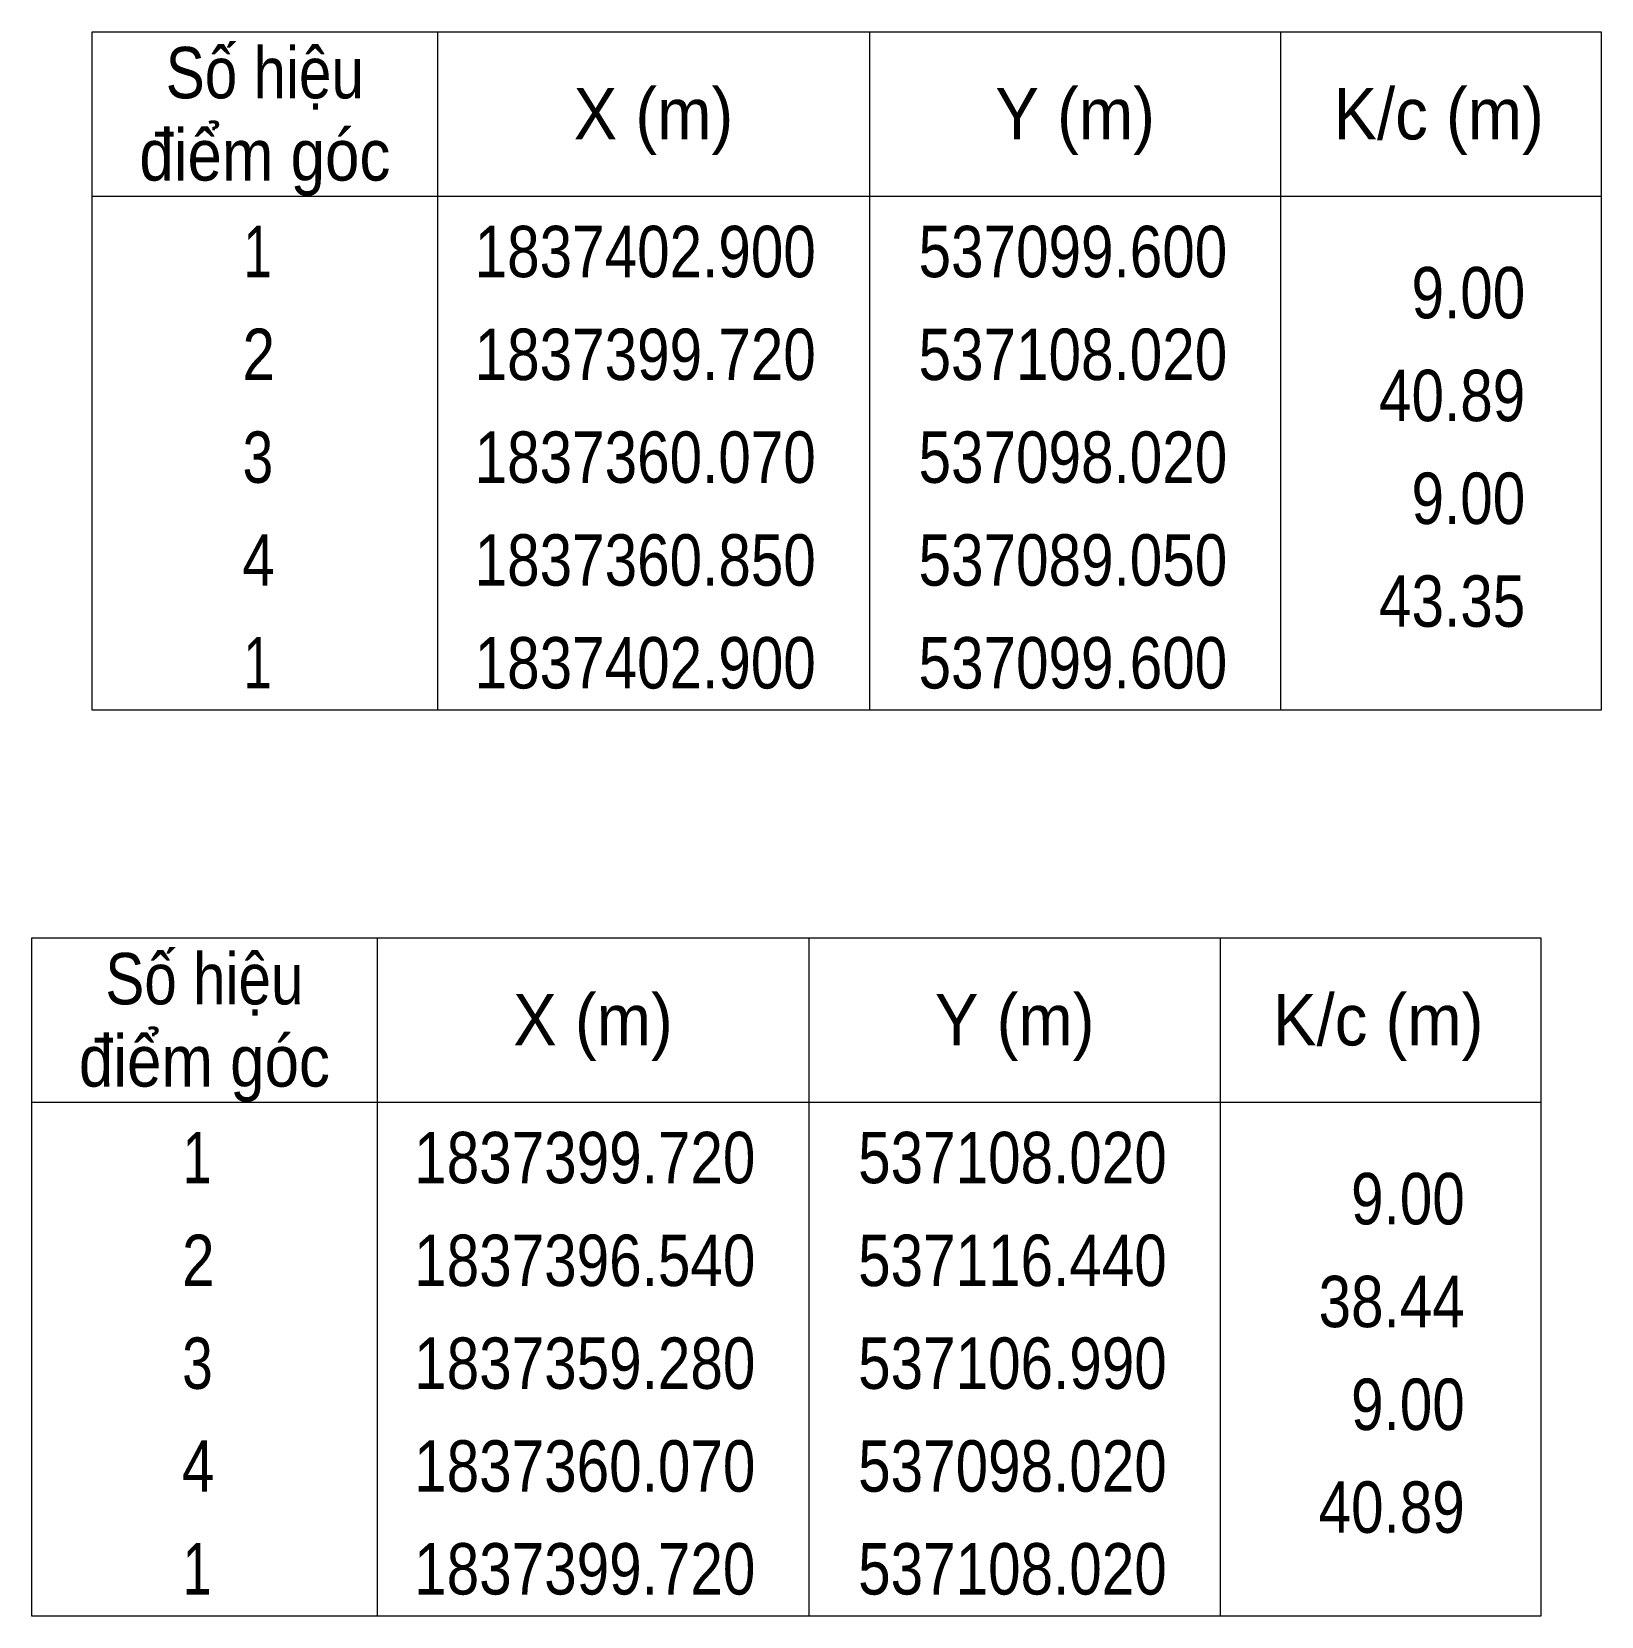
# Model space of a CAD drawing. Header units: metres. Extents: x 536584 to 537312, y 1837352 to 1838050.
# Drawn here: x 537273.76 to 537311.93, y 1837390.57 to 1837429.1 of the extents above.
import ezdxf
from ezdxf.enums import TextEntityAlignment as Align

# ---------------------------------------------------------------- set-up
doc = ezdxf.new("R2010")
doc.units = ezdxf.units.M
doc.header["$LTSCALE"] = 0.6
doc.layers.add('63', color=7, linetype='Continuous', lineweight=13)

msp = doc.modelspace()

# ---------------------------------------------------------------- linework, layer by layer
at = {"layer": '63'}
for p, q in [((537283.63, 1837429.1), (537283.63, 1837412.6)), ((537294.13, 1837429.1), (537294.13, 1837412.6)), ((537304.13, 1837429.1), (537304.13, 1837412.6)), ((537275.23, 1837425.1), (537311.93, 1837425.1)), ((537282.16, 1837407.07), (537282.16, 1837390.57)), ((537292.66, 1837407.07), (537292.66, 1837390.57)), ((537302.66, 1837407.07), (537302.66, 1837390.57)), ((537273.76, 1837403.07), (537310.46, 1837403.07))]:
    msp.add_line(p, q, dxfattribs=at)
for points in [[(537275.23, 1837429.1), (537311.93, 1837429.1), (537311.93, 1837412.6), (537275.23, 1837412.6)], [(537273.76, 1837407.07), (537310.46, 1837407.07), (537310.46, 1837390.57), (537273.76, 1837390.57)]]:
    msp.add_lwpolyline(points, close=True, dxfattribs=at)

# ---------------------------------------------------------------- texts
for s, width, p in [('Số hiệu', 0.85, (537279.43, 1837427.48)), ('X (m)', 0.95, (537288.88, 1837426.48)), ('Y (m)', 0.95, (537299.135, 1837426.48)), ('K/c (m)', 0.95, (537307.975, 1837426.48)), ('điểm góc', 0.9, (537279.43, 1837425.48)), (' 1', 0.75, (537279.08, 1837423.13)), ('1837402.900', 0.85, (537288.68, 1837423.13)), ('537099.600', 0.85, (537299.08, 1837423.13)), (' 2', 0.85, (537279.085, 1837420.63)), ('1837399.720', 0.85, (537288.68, 1837420.63)), ('537108.020', 0.85, (537299.08, 1837420.63)), (' 3', 0.8, (537279.075, 1837418.13)), ('1837360.070', 0.85, (537288.68, 1837418.13)), ('537098.020', 0.85, (537299.08, 1837418.13)), (' 4', 0.85, (537279.08, 1837415.63)), ('1837360.850', 0.85, (537288.68, 1837415.63)), ('537089.050', 0.85, (537299.08, 1837415.63)), (' 1', 0.75, (537279.08, 1837413.13)), ('1837402.900', 0.85, (537288.68, 1837413.13)), ('537099.600', 0.85, (537299.08, 1837413.13)), ('Số hiệu', 0.85, (537277.96, 1837405.45)), ('X (m)', 0.95, (537287.41, 1837404.45)), ('Y (m)', 0.95, (537297.665, 1837404.45)), ('K/c (m)', 0.95, (537306.505, 1837404.45)), ('điểm góc', 0.9, (537277.96, 1837403.45)), (' 1', 0.75, (537277.61, 1837401.1)), ('1837399.720', 0.85, (537287.21, 1837401.1)), ('537108.020', 0.85, (537297.61, 1837401.1)), (' 2', 0.85, (537277.615, 1837398.6)), ('1837396.540', 0.85, (537287.21, 1837398.6)), ('537116.440', 0.85, (537297.61, 1837398.6)), (' 3', 0.8, (537277.605, 1837396.1)), ('1837359.280', 0.85, (537287.21, 1837396.1)), ('537106.990', 0.85, (537297.61, 1837396.1)), (' 4', 0.85, (537277.61, 1837393.6)), ('1837360.070', 0.85, (537287.21, 1837393.6)), ('537098.020', 0.85, (537297.61, 1837393.6)), (' 1', 0.75, (537277.61, 1837391.1)), ('1837399.720', 0.85, (537287.21, 1837391.1)), ('537108.020', 0.85, (537297.61, 1837391.1))]:
    msp.add_text(s, height=1.25, dxfattribs=dict(at, width=width)).set_placement(p, align=Align.CENTER)
at = {"layer": '63', "width": 0.85}
for s, p in [('9.00', (537310.08, 1837422.13)), ('40.89', (537310.08, 1837419.63)), ('9.00', (537310.08, 1837417.13)), ('43.35', (537310.08, 1837414.63)), ('9.00', (537308.61, 1837400.1)), ('38.44', (537308.61, 1837397.6)), ('9.00', (537308.61, 1837395.1)), ('40.89', (537308.61, 1837392.6))]:
    msp.add_text(s, height=1.25, dxfattribs=at).set_placement(p, align=Align.RIGHT)

doc.saveas('drawing.dxf')
